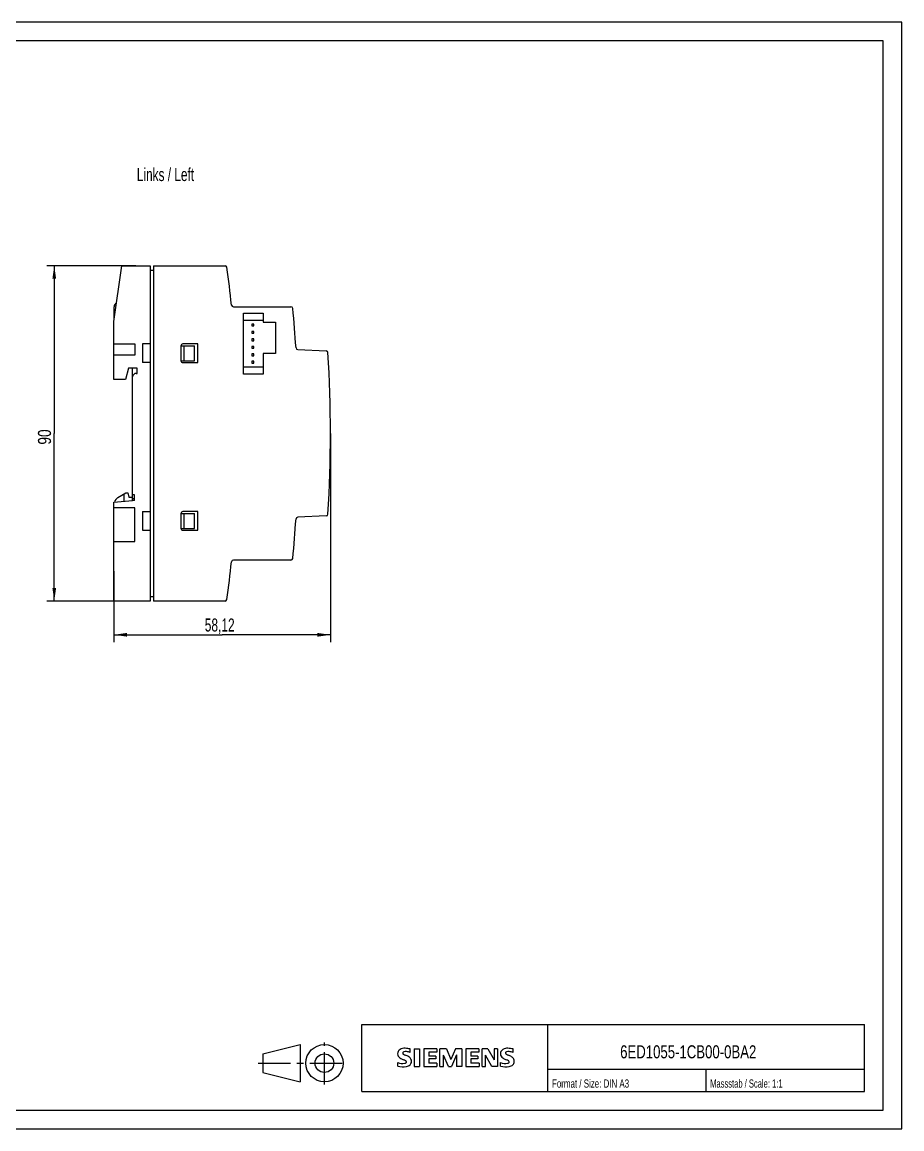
# Model space of a CAD drawing. Extents: x 0 to 420, y 0 to 297.
# Drawn here: x 183.9 to 420, y 0 to 297 of the extents above; entities that cross this region are included whole.
import ezdxf

# ---------------------------------------------------------------- set-up
doc = ezdxf.new("R2010")
doc.units = 0
doc.header["$LTSCALE"] = 23.1
doc.linetypes.add('CENTER', pattern=[0.6, 0.375, -0.075, 0.075, -0.075])
for name, color, linetype in [('11000_LEFT', 7, 'CONTINUOUS'), ('11100_DIM_LEFT', 7, 'CONTINUOUS'), ('11300_LEFT_GERMAN_ENGLISH', 7, 'CONTINUOUS'), ('90000_FRAME', 7, 'CONTINUOUS'), ('91000_TIP', 7, 'CONTINUOUS')]:
    doc.layers.add(name, color=color, linetype=linetype)
doc.styles.get("Standard").update_dxf_attribs({"font": 'txt', "width": 0.8})
doc.dimstyles.new('DIMSTYLE_1', dxfattribs={"dimtxt": 3.5, "dimasz": 3.5, "dimexe": 0.18, "dimexo": 0.0625, "dimgap": 0.09, "dimtad": 1, "dimtxsty": 'STANDARD', "dimcen": 0.09, "dimazin": 3, "dimtp": 0.05, "dimtm": 0.05, "dimtfac": 1, "dimtofl": 0, "dimtmove": 0, "dimatfit": 3, "dimtolj": 1})

# ---------------------------------------------------------------- blocks, each defined once
blk = doc.blocks.new('*D1')
at = {"layer": '11100_DIM_LEFT', "linetype": 'CONTINUOUS'}
for p, q in [((266.625739, 186.640203), (266.625739, 130.586391)), ((208.503327, 149.640203), (208.503327, 130.586391)), ((208.503327, 132.586391), (237.564533, 132.586391)), ((266.625739, 132.586391), (237.564533, 132.586391))]:
    blk.add_line(p, q, dxfattribs=at)
for points in [[(212.003327, 133.086391), (208.503327, 132.586391), (212.003327, 132.086391)], [(263.125739, 132.086391), (266.625739, 132.586391), (263.125739, 133.086391)]]:
    blk.add_solid(points, dxfattribs=at)
at = {"layer": '11100_DIM_LEFT', "linetype": 'CONTINUOUS', "width": 0.685714}
blk.add_text('58,12', height=3.5, dxfattribs=at).set_placement((232.874533, 133.461391))
blk = doc.blocks.new('*D2')
at = {"layer": '11100_DIM_LEFT', "linetype": 'CONTINUOUS'}
for p, q in [((214.407383, 231.640203), (190.486226, 231.640203)), ((192.486226, 231.640203), (192.486226, 186.640203)), ((192.486226, 141.640203), (192.486226, 186.640203)), ((213.352327, 141.640203), (190.486226, 141.640203))]:
    blk.add_line(p, q, dxfattribs=at)
for points in [[(192.986226, 228.140203), (192.486226, 231.640203), (191.986226, 228.140203)], [(191.986226, 145.140203), (192.486226, 141.640203), (192.986226, 145.140203)]]:
    blk.add_solid(points, dxfattribs=at)
at = {"layer": '11100_DIM_LEFT', "linetype": 'CONTINUOUS', "width": 0.785714}
blk.add_text('90', height=3.5, rotation=90, dxfattribs=at).set_placement((191.611226, 183.620335))

msp = doc.modelspace()

# ---------------------------------------------------------------- linework, layer by layer
at = {"layer": '11000_LEFT', "color": 7, "linetype": 'CONTINUOUS'}
for p, q in [((208.503, 216.64), (210.611, 231.64)), ((210.611, 231.64), (218.203, 231.64)), ((218.203, 231.64), (218.203, 141.64)), ((218.203, 230.44), (219.103, 230.44)), ((219.103, 231.64), (219.103, 141.64)), ((219.104, 231.64), (238.325, 231.64)), ((208.553, 216.996), (208.553, 220.64)), ((240.553, 220.64), (255.998, 220.64)), ((243.303, 202.54), (243.303, 218.94)), ((243.303, 218.94), (248.603, 218.94)), ((248.603, 216.94), (243.303, 216.94)), ((248.603, 218.94), (248.603, 216.44)), ((208.503, 201.14), (208.503, 216.64)), ((245.553, 215.99), (245.553, 215.49)), ((246.053, 215.99), (245.553, 215.99)), ((245.553, 215.49), (246.053, 215.49)), ((245.553, 213.99), (245.553, 213.49)), ((246.053, 213.99), (245.553, 213.99)), ((246.053, 215.49), (246.053, 215.99)), ((246.053, 213.49), (246.053, 213.99)), ((248.603, 216.44), (251.903, 216.44)), ((251.903, 216.44), (251.903, 208.04)), ((245.553, 213.49), (246.053, 213.49)), ((245.553, 211.99), (245.553, 211.49)), ((246.053, 211.99), (245.553, 211.99)), ((245.553, 211.49), (246.053, 211.49)), ((246.053, 211.49), (246.053, 211.99)), ((208.503, 210.64), (214.103, 210.64)), ((214.103, 210.64), (214.103, 207.64)), ((216.203, 210.64), (216.203, 205.64)), ((218.203, 210.64), (216.203, 210.64)), ((226.503, 210.14), (226.503, 206.14)), ((226.553, 206.14), (226.553, 210.14)), ((226.553, 210.14), (230.153, 210.14)), ((231.003, 210.64), (227.003, 210.64)), ((227.353, 206.14), (227.353, 210.14)), ((230.153, 206.14), (230.153, 210.14)), ((231.003, 205.64), (231.003, 210.64)), ((245.553, 209.99), (245.553, 209.49)), ((246.053, 209.99), (245.553, 209.99)), ((245.553, 209.49), (246.053, 209.49)), ((245.553, 207.99), (245.553, 207.49)), ((246.053, 207.99), (245.553, 207.99)), ((246.053, 209.49), (246.053, 209.99)), ((246.053, 207.49), (246.053, 207.99)), ((248.603, 208.04), (248.603, 202.54)), ((251.903, 208.04), (248.603, 208.04)), ((257.851, 209.121), (265.478, 208.788)), ((214.103, 207.64), (208.503, 207.64)), ((218.203, 205.64), (216.203, 205.64)), ((226.553, 206.14), (230.153, 206.14)), ((227.003, 205.64), (231.003, 205.64)), ((245.553, 207.49), (246.053, 207.49)), ((245.553, 205.99), (245.553, 205.49)), ((246.053, 205.99), (245.553, 205.99)), ((245.553, 205.49), (246.053, 205.49)), ((246.053, 205.49), (246.053, 205.99)), ((212.425, 204.14), (211.564, 201.14)), ((214.703, 204.14), (212.425, 204.14)), ((213.506, 168.64), (213.506, 204.14)), ((214.503, 202.74), (214.703, 202.74)), ((214.703, 202.74), (214.703, 204.14)), ((243.303, 204.54), (248.603, 204.54)), ((248.603, 202.54), (243.303, 202.54)), ((211.564, 201.14), (208.503, 201.14)), ((209.553, 169.394), (211.711, 170.64)), ((211.256, 168.443), (211.256, 170.377)), ((211.711, 170.64), (212.211, 170.64)), ((212.211, 170.64), (212.506, 169.54)), ((212.506, 169.54), (213.506, 169.54)), ((214.006, 170.14), (213.506, 170.14)), ((214.006, 168.64), (214.006, 170.14)), ((208.503, 168.203), (213.506, 168.64)), ((208.503, 141.64), (208.503, 168.203)), ((214.103, 166.64), (208.503, 166.64)), ((213.506, 169.14), (214.006, 169.14)), ((214.006, 168.64), (213.506, 168.64)), ((214.103, 157.64), (214.103, 166.64)), ((216.203, 165.64), (216.203, 160.64)), ((216.203, 165.64), (218.203, 165.64)), ((226.503, 165.14), (226.503, 161.14)), ((226.553, 161.14), (226.553, 165.14)), ((226.553, 165.14), (230.153, 165.14)), ((231.003, 165.64), (227.003, 165.64)), ((227.353, 161.14), (227.353, 165.14)), ((230.153, 161.14), (230.153, 165.14)), ((231.003, 160.64), (231.003, 165.64)), ((265.478, 164.493), (257.851, 164.16)), ((216.203, 160.64), (218.203, 160.64)), ((226.553, 161.14), (230.153, 161.14)), ((227.003, 160.64), (231.003, 160.64)), ((208.503, 157.64), (214.103, 157.64)), ((255.998, 152.64), (240.553, 152.64)), ((218.203, 142.84), (219.103, 142.84)), ((218.203, 141.64), (208.503, 141.64)), ((238.325, 141.64), (219.103, 141.64))]:
    msp.add_line(p, q, dxfattribs=at)
for centre, radius, start, end in [((238.325, 231.14), 0.5, 7.85767, 90), ((-84.119, 186.64), 326, 6.06555, 7.85767), ((209.553, 220.64), 1, 110.88846, 180), ((240.553, 221.14), 0.5, 186.06555, 270), ((255.998, 220.14), 0.5, 5.62545, 90), ((-84.106, 186.64), 342.25, 3.84433, 5.62545), ((227.003, 210.14), 0.5, 90, 180), ((257.872, 209.62), 0.5, 183.84433, 267.5), ((265.456, 208.288), 0.5, 3.54354, 87.5), ((-84.124, 186.64), 350.75, 356.45646, 3.54354), ((227.003, 206.14), 0.5, 180, 270), ((214.503, 201.74), 1, 90, 175.83476), ((210.553, 167.662), 2, 120, 163.98843), ((227.003, 165.14), 0.5, 90, 180), ((-84.106, 186.64), 342.25, 354.37456, 356.15567), ((257.872, 163.66), 0.5, 92.5, 176.15567), ((265.456, 164.992), 0.5, 272.5, 356.45646), ((227.003, 161.14), 0.5, 180, 270), ((-84.119, 186.64), 326, 352.14233, 353.93445), ((240.553, 152.14), 0.5, 90, 173.93445), ((255.998, 153.14), 0.5, 270, 354.37456), ((238.325, 142.14), 0.5, 270, 352.14233)]:
    msp.add_arc(centre, radius, start, end, dxfattribs=at)
at = {"layer": '90000_FRAME', "color": 7, "linetype": 'CONTINUOUS'}
for p, q in [((420, 297), (0, 297)), ((420, 0), (420, 297)), ((415, 292), (5, 292)), ((415, 5), (415, 292)), ((275, 28), (410, 28)), ((275, 10), (275, 28)), ((325, 10), (325, 28)), ((410, 10), (410, 28)), ((284.895, 20.916), (285.169, 21.19)), ((288.03, 20.499), (288.03, 21.449)), ((289.124, 21.497), (290.55, 21.497)), ((289.124, 21.497), (289.124, 16.744)), ((290.55, 21.497), (290.55, 16.744)), ((295.16, 21.497), (291.643, 21.497)), ((291.643, 21.497), (291.643, 16.744)), ((295.16, 21.497), (295.16, 20.618)), ((297.727, 21.497), (296.016, 21.497)), ((296.016, 16.744), (296.016, 21.497)), ((297.727, 21.497), (298.963, 18.597)), ((300.151, 21.497), (298.963, 18.597)), ((301.862, 21.497), (300.151, 21.497)), ((301.862, 21.497), (301.862, 16.744)), ((306.473, 21.497), (302.956, 21.497)), ((302.956, 21.497), (302.956, 16.744)), ((306.473, 21.497), (306.473, 20.618)), ((308.85, 21.497), (307.305, 21.497)), ((307.305, 16.744), (307.305, 21.497)), ((308.85, 21.497), (310.537, 18.55)), ((311.488, 21.497), (310.537, 21.497)), ((310.537, 21.497), (310.537, 18.55)), ((311.488, 21.497), (311.488, 16.744)), ((315.623, 20.499), (315.623, 21.449)), ((295.16, 20.618), (293.021, 20.618)), ((293.021, 20.618), (293.021, 19.548)), ((294.875, 19.548), (293.021, 19.548)), ((294.875, 18.764), (293.021, 18.764)), ((293.021, 18.764), (293.021, 17.647)), ((294.875, 19.548), (294.875, 18.764)), ((298.297, 16.696), (296.966, 19.786)), ((296.966, 16.744), (296.966, 19.786)), ((300.484, 19.833), (299.153, 16.696)), ((300.484, 19.833), (300.484, 16.744)), ((306.473, 20.618), (304.334, 20.618)), ((304.334, 20.618), (304.334, 19.548)), ((306.188, 19.548), (304.334, 19.548)), ((306.188, 18.764), (304.334, 18.764)), ((304.334, 18.764), (304.334, 17.647)), ((306.188, 19.548), (306.188, 18.764)), ((309.967, 16.744), (308.255, 19.786)), ((308.255, 16.744), (308.255, 19.786)), ((284.703, 16.839), (284.703, 17.789)), ((289.124, 16.744), (290.55, 16.744)), ((291.643, 16.744), (295.208, 16.744)), ((295.208, 17.647), (293.021, 17.647)), ((295.208, 17.647), (295.208, 16.744)), ((296.016, 16.744), (296.966, 16.744)), ((298.297, 16.696), (299.153, 16.696)), ((301.862, 16.744), (300.484, 16.744)), ((302.956, 16.744), (306.52, 16.744)), ((306.52, 17.647), (304.334, 17.647)), ((306.52, 17.647), (306.52, 16.744)), ((307.305, 16.744), (308.255, 16.744)), ((311.488, 16.744), (309.967, 16.744)), ((312.296, 16.839), (312.296, 17.789)), ((325, 16), (410, 16)), ((367.5, 10), (367.5, 16)), ((275, 10), (410, 10)), ((5, 5), (415, 5)), ((0, 0), (420, 0))]:
    msp.add_line(p, q, dxfattribs=at)
for centre, radius, start, end in [((285.795, 20.25), 1.12, 142.81392, 167.1523), ((286.14, 19.943), 1.581, 121.2141, 141.52548), ((286.52, 19.254), 2.367, 86.2218, 120.42726), ((286.251, 12.558), 9.068, 78.68271, 87.31476), ((313.387, 20.25), 1.12, 142.81392, 167.1523), ((313.733, 19.943), 1.581, 121.2141, 141.52548), ((314.112, 19.254), 2.367, 86.2218, 120.42726), ((313.844, 12.558), 9.068, 78.68271, 87.31476), ((285.963, 20.142), 1.309, 164.19749, 195.80251), ((285.9, 20.102), 1.239, 194.79522, 225.71766), ((286.504, 20.808), 2.166, 227.31193, 242.70403), ((290.359, 28.342), 10.629, 242.86201, 247.1042), ((286.307, 20.368), 0.303, 154.44004, 221.82017), ((286.386, 20.289), 0.41, 102.82878, 149.22596), ((286.717, 20.754), 0.866, 222.77604, 239.03624), ((279.564, 2.549), 17.332, 65.34147, 67.39978), ((287.619, 22.35), 2.699, 240.0482, 251.37797), ((286.803, 18.546), 2.202, 84.04001, 103.34277), ((284.21, 13.424), 6.859, 59.90203, 68.20365), ((286.692, 17.976), 0.34, 305.50322, 72.46529), ((286.463, 16.129), 4.642, 70.26259, 82.95242), ((286.886, 18.062), 1.505, 25.95629, 59.48348), ((286.958, 18.14), 1.406, 335.3868, 24.39151), ((313.555, 20.142), 1.309, 164.19749, 195.80251), ((313.493, 20.102), 1.239, 194.79522, 225.71766), ((314.097, 20.808), 2.166, 227.31193, 242.70403), ((317.952, 28.342), 10.629, 242.86201, 247.1042), ((313.9, 20.368), 0.303, 154.44004, 221.82017), ((313.979, 20.289), 0.41, 102.82878, 149.22596), ((314.31, 20.754), 0.866, 222.77604, 239.03624), ((307.156, 2.549), 17.332, 65.34147, 67.39978), ((315.212, 22.35), 2.699, 240.0482, 251.37797), ((314.396, 18.546), 2.202, 84.04001, 103.34277), ((311.803, 13.424), 6.859, 59.90203, 68.20365), ((314.285, 17.976), 0.34, 305.50322, 72.46529), ((314.055, 16.129), 4.642, 70.26259, 82.95242), ((314.479, 18.062), 1.505, 25.95629, 59.48348), ((314.551, 18.14), 1.406, 335.3868, 24.39151), ((285.948, 20.801), 3.259, 247.53002, 280.75795), ((286.126, 21.378), 4.757, 252.59392, 280.98166), ((286.408, 18.701), 1.112, 277.71, 295.68849), ((286.581, 18.76), 2.101, 282.40584, 311.86444), ((286.954, 18.193), 1.433, 315.89046, 333.52293), ((313.541, 20.801), 3.259, 247.53002, 280.75795), ((313.719, 21.378), 4.757, 252.59392, 280.98166), ((314, 18.701), 1.112, 277.71, 295.68849), ((314.174, 18.76), 2.101, 282.40584, 311.86444), ((314.546, 18.193), 1.433, 315.89046, 333.52293)]:
    msp.add_arc(centre, radius, start, end, dxfattribs=at)
at = {"layer": '91000_TIP', "color": 7, "linetype": 'CONTINUOUS'}
for p, q in [((248.508, 20.129), (258.508, 22.629)), ((258.508, 22.629), (258.508, 12.629)), ((248.508, 20.129), (248.508, 15.129)), ((248.508, 15.129), (258.508, 12.629))]:
    msp.add_line(p, q, dxfattribs=at)
at = {"layer": '91000_TIP', "color": 7, "linetype": 'CENTER'}
for p, q in [((265.008, 11.907), (265.008, 23.191)), ((247.229, 17.629), (270.831, 17.629))]:
    msp.add_line(p, q, dxfattribs=at)
at = {"layer": '91000_TIP', "color": 7, "linetype": 'CONTINUOUS'}
for radius in [5, 2.5]:
    msp.add_circle((265.008, 17.629), radius, dxfattribs=at)

# ---------------------------------------------------------------- texts
at = {"layer": '11300_LEFT_GERMAN_ENGLISH', "color": 7, "linetype": 'CONTINUOUS', "width": 0.678571}
msp.add_text('Links / Left', height=3.5, dxfattribs=at).set_placement((214.654, 254.352))
at = {"layer": '90000_FRAME', "color": 7, "linetype": 'CONTINUOUS'}
for s, height, width, p in [('6ED1055-1CB00-0BA2', 3.5, 0.755291, (344.382, 18.925)), ('Format / Size: DIN A3', 2.2, 0.723356, (326.092, 11.067)), ('Massstab / Scale: 1:1', 2.2, 0.668934, (368.545, 11.067))]:
    msp.add_text(s, height=height, dxfattribs=dict(at, width=width)).set_placement(p)

# ---------------------------------------------------------------- dimensions: what is measured, and where the dimension line sits
at = {"layer": '11100_DIM_LEFT', "linetype": 'CONTINUOUS'}
dim = msp.add_linear_dim(base=(192.486, 141.64), p1=(214.407, 231.64), p2=(213.352, 141.64), angle=270, text='90', dimstyle='DIMSTYLE_1', dxfattribs=at)
dim.commit()
dim.dimension.update_dxf_attribs({"geometry": '*D2', "text_midpoint": (189.861, 186.37), "dimtype": 160})
dim = msp.add_linear_dim(base=(266.626, 132.586), p1=(208.503, 149.64), p2=(266.626, 186.64), text='58,12', dimstyle='DIMSTYLE_1', dxfattribs=at)
dim.commit()
dim.dimension.update_dxf_attribs({"geometry": '*D1', "text_midpoint": (238.875, 135.211), "dimtype": 160})

doc.saveas('drawing.dxf')
